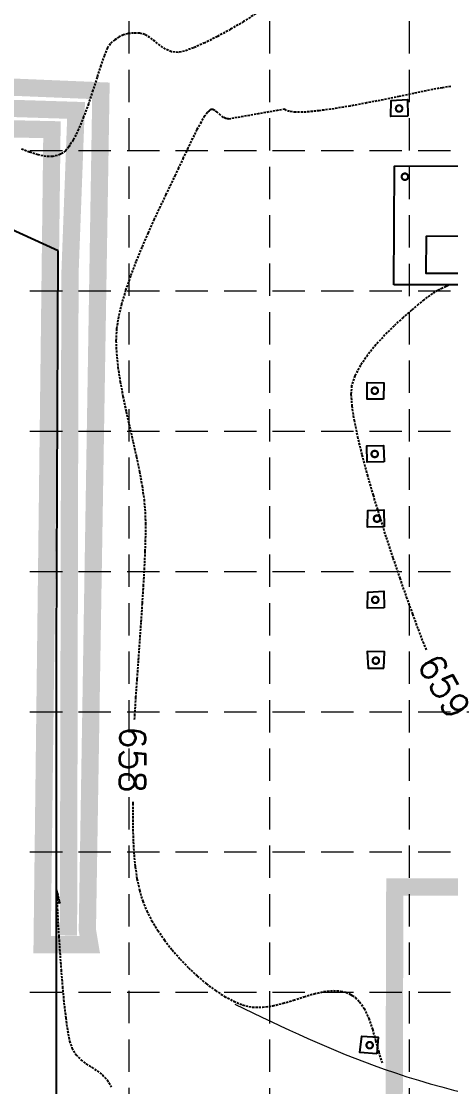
# Model space of a CAD drawing. Header units: inches. Extents: x 2507435 to 2508087, y 7097652 to 7098695.
# Drawn here: x 2507586 to 2507635.8, y 7098081.5 to 7098205.1 of the extents above; entities that cross this region are included whole.
import ezdxf

# ---------------------------------------------------------------- set-up
doc = ezdxf.new("R2010")
doc.units = ezdxf.units.IN
doc.header["$MEASUREMENT"] = 0
doc.linetypes.add('HIDDEN', pattern=[0.375, 0.25, -0.125])
for name, color, linetype in [('CONT-MNR', 8, 'HIDDEN'), ('E-CONCRETE', 7, 'Continuous'), ('E-FENCE', 7, 'FENCE_LINE'), ('E-UTILITIES', 5, 'Continuous'), ('GRID', 254, 'HIDDEN'), ('LIMITS OF DISTURBANCE', 1, 'HIDDEN'), ('SILT FENCE', 200, 'Continuous')]:
    doc.layers.add(name, color=color, linetype=linetype)
doc.layers.add('CV_GRADING_PROP', color=1, linetype='Continuous', lineweight=0)
doc.styles.get("Standard").update_dxf_attribs({"font": 'ARIAL.TTF'})
doc.linetypes.add('FENCE_LINE', pattern='A,0.75,-0.2,["x",Standard,S=0.1,R=0,X=-0.1,Y=-0.05],-0.075', length=1.025)

msp = doc.modelspace()

# ---------------------------------------------------------------- linework, layer by layer
at = {"layer": 'CONT-MNR', "color": 35}
msp.add_line((2507610.03327789, 7098193.797082344, 658), (2507616.557902778, 7098194.948565176, 658), dxfattribs=at)
at = {"layer": 'CONT-MNR', "color": 35, "extrusion": (0.5449835306170604, -0.8384467492668592, 0), "elevation": -4584859.843561342}
msp.add_lwpolyline([(5970905.488851239, 657), (5970903.807017816, 657)], dxfattribs=at)
at = {"layer": 'CONT-MNR', "color": 35, "extrusion": (0.509821146318842, -0.8602804186811076, 0), "elevation": -4828013.315639442}
msp.add_lwpolyline([(5776064.359212898, 657.0000000000009), (5776062.602015415, 657.0000000000009)], dxfattribs=at)
at = {"layer": 'CONT-MNR', "color": 35}
for points, elevation in [([(2507597.346784071, 7098203.288306719), (2507596.83588415, 7098202.949462876)], 657), ([(2507599.720029459, 7098203.730561825), (2507599.029795791, 7098203.739737844)], 657), ([(2507600.332153, 7098203.573787434), (2507599.720029459, 7098203.730561825)], 657), ([(2507600.917458975, 7098203.230529631), (2507600.332153, 7098203.573787434)], 657), ([(2507608.743758266, 7098203.340739339), (2507607.288248525, 7098202.613319688)], 657), ([(2507610.270568176, 7098204.17354515), (2507608.743758266, 7098203.340739339)], 657), ([(2507595.993342389, 7098202.011948109), (2507595.632772291, 7098201.14584841)], 657), ([(2507596.83588415, 7098202.949462876), (2507596.310473333, 7098202.502078762)], 657), ([(2507605.990466449, 7098202.033621741), (2507604.936839531, 7098201.643981039)], 657), ([(2507604.213795265, 7098201.48673312), (2507603.431690019, 7098201.575374978)], 657), ([(2507594.787916786, 7098198.609145904), (2507594.306932458, 7098197.100245111)], 657), ([(2507634.079957844, 7098197.26381012), (2507632.950991835, 7098197.035487239)], 658), ([(2507635.785250126, 7098197.53746219), (2507634.820445602, 7098197.394925687)], 658), ([(2507629.830633484, 7098196.382888236), (2507627.990745346, 7098196.006446469)], 658), ([(2507631.509299681, 7098196.733874219), (2507629.830633484, 7098196.382888236)], 658), ([(2507607.949087823, 7098194.837760853), (2507607.894146639, 7098194.815124328)], 658), ([(2507608.033378636, 7098194.857270754), (2507607.949087823, 7098194.837760853)], 658), ([(2507608.429419746, 7098194.773130273), (2507608.196111599, 7098194.856628285)], 658), ([(2507609.115996873, 7098194.207628254), (2507608.731078523, 7098194.554275386)], 658), ([(2507610.03327789, 7098193.797082344), (2507616.557902778, 7098194.948565176)], 658), ([(2507616.599200675, 7098194.877960564), (2507616.557902778, 7098194.948565176)], 658), ([(2507616.74183804, 7098194.758761846), (2507616.599200675, 7098194.877960564)], 658), ([(2507619.024299165, 7098194.579502006), (2507617.807873553, 7098194.552586223)], 658), ([(2507593.236103348, 7098194.005599482), (2507592.649559643, 7098192.58155666)], 657), ([(2507606.842722063, 7098193.420320958), (2507606.368200962, 7098192.539977645)], 658), ([(2507609.726726374, 7098193.834121508), (2507609.450125327, 7098193.958278861)], 658), ([(2507609.927340626, 7098193.797902113), (2507609.726726374, 7098193.834121508)], 658), ([(2507610.03327789, 7098193.797082344), (2507609.927340626, 7098193.797902113)], 658), ([(2507592.649559643, 7098192.58155666), (2507592.031130556, 7098191.347501843)], 657), ([(2507587.944919984, 7098189.608728281), (2507586.973968217, 7098189.923311918)], 657), ([(2507588.902917827, 7098189.422796331), (2507587.944919984, 7098189.608728281)], 657), ([(2507590.705218399, 7098189.772760253), (2507590.534953048, 7098189.680347535)], 657), ([(2507589.647417274, 7098189.42310661), (2507588.902917827, 7098189.422796331)], 657), ([(2507604.785886745, 7098189.257933954), (2507604.243257092, 7098188.088956783)], 658), ([(2507603.34708239, 7098186.221439326), (2507602.758003521, 7098185.002312436)], 658), ([(2507599.301614894, 7098177.240270132), (2507598.665449473, 7098175.56235301)], 658), ([(2507635.431416097, 7098174.403347517), (2507635.257532042, 7098174.327825319)], 659), ([(2507635.53823855, 7098174.494905828), (2507635.490416477, 7098174.451546249)], 659), ([(2507635.566835294, 7098174.521139922), (2507635.53823855, 7098174.494905828)], 659), ([(2507635.579151176, 7098174.532234104), (2507635.566835294, 7098174.521139922)], 659), ([(2507597.628015119, 7098172.318464856), (2507597.271692231, 7098170.811857511)], 658), ([(2507597.053596233, 7098169.421717115), (2507596.983435498, 7098168.037936832)], 658), ([(2507629.223772262, 7098169.779941168), (2507628.155158074, 7098168.71761328)], 659), ([(2507624.69180807, 7098163.988839436), (2507624.299992148, 7098162.814333981)], 659), ([(2507597.465441685, 7098163.296088127), (2507597.788822661, 7098161.581427542)], 658), ([(2507624.299992148, 7098162.814333981), (2507624.222681243, 7098161.826898654)], 659), ([(2507597.788822661, 7098161.581427542), (2507598.159501152, 7098159.83114058)], 658), ([(2507624.581783972, 7098158.827885761), (2507624.977462914, 7098156.916088479)], 659), ([(2507626.099239227, 7098152.517362939), (2507626.784601905, 7098150.130214964)], 659), ([(2507600.232450653, 7098149.636163793), (2507600.362027121, 7098148.163941639)], 658), ([(2507600.362027121, 7098148.163941639), (2507600.397863536, 7098146.880181622)], 658), ([(2507600.397863536, 7098146.880181622), (2507600.387829412, 7098145.356482636)], 658), ([(2507629.09417988, 7098142.816311897), (2507629.880644699, 7098140.493824963)], 659), ([(2507629.880644699, 7098140.493824963), (2507630.641466688, 7098138.312228639)], 659), ([(2507630.641466688, 7098138.312228639), (2507631.356278503, 7098136.321413067)], 659), ([(2507600.01359467, 7098137.570760203), (2507599.867663208, 7098135.378713768)], 658), ([(2507632.004712796, 7098134.571268387), (2507632.566402223, 7098133.111684738)], 659), ([(2507632.566402223, 7098133.111684738), (2507632.981512622, 7098132.08971638)], 659), ([(2507599.556565451, 7098130.947844025), (2507599.40385987, 7098128.779867035)], 658), ([(2507599.261356963, 7098126.690759514), (2507599.135287089, 7098124.715944616)], 658), ([(2507599.135287089, 7098124.715944616), (2507599.097776538, 7098124.053892594)], 658), ([(2507598.931293693, 7098114.369277243), (2507598.928774036, 7098112.880867774)], 658), ([(2507598.932236734, 7098114.55359932), (2507598.931293693, 7098114.369277243)], 658), ([(2507598.928774036, 7098112.880867774), (2507598.943478107, 7098111.386809807)], 658), ([(2507598.987630901, 7098109.900357359), (2507599.073457417, 7098108.434764445)], 658), ([(2507599.073457417, 7098108.434764445), (2507599.213182653, 7098107.003285084)], 658), ([(2507599.419031605, 7098105.619173292), (2507599.703229272, 7098104.295683086)], 658), ([(2507590.083080114, 7098104.348969077), (2507590.459437137, 7098102.77565093)], 657), ([(2507590.083080229, 7098104.348968497), (2507590.094225395, 7098104.079777868)], 657), ([(2507599.703229272, 7098104.295683086), (2507600.078000652, 7098103.046068482)], 658), ([(2507600.555570742, 7098101.883583497), (2507601.144807338, 7098100.759977405)], 658), ([(2507601.144807338, 7098100.759977405), (2507601.837885399, 7098099.627742229)], 658), ([(2507601.837885399, 7098099.627742229), (2507602.621990658, 7098098.501246113)], 658), ([(2507603.484308852, 7098097.394857201), (2507604.412025717, 7098096.322943637)], 658), ([(2507590.615160896, 7098095.095640549), (2507590.774994812, 7098093.11999768)], 657), ([(2507605.392326987, 7098095.299873564), (2507606.412398399, 7098094.340015127)], 658), ([(2507606.412398399, 7098094.340015127), (2507607.459425688, 7098093.45773647)], 658), ([(2507617.574882334, 7098091.559478128), (2507618.777284604, 7098091.945973063)], 658), ([(2507621.098698092, 7098092.552880789), (2507622.19196468, 7098092.663534093)], 658), ([(2507622.19196468, 7098092.663534093), (2507623.022467124, 7098092.609462139)], 658), ([(2507623.022467124, 7098092.609462139), (2507623.615287545, 7098092.467288398)], 658), ([(2507623.994643903, 7098092.317529967), (2507624.17925597, 7098092.224840856)], 658), ([(2507611.660808327, 7098090.991782511), (2507612.787657099, 7098090.740418612)], 658), ([(2507612.787657099, 7098090.740418612), (2507613.955361201, 7098090.72638597)], 658), ([(2507613.955361201, 7098090.72638597), (2507615.151048318, 7098090.894804837)], 658), ([(2507624.739612875, 7098091.843016171), (2507625.220556263, 7098091.359435294)], 658), ([(2507625.220556263, 7098091.359435294), (2507625.755981707, 7098090.581040466)], 658), ([(2507591.154672918, 7098089.481849502), (2507591.373945804, 7098087.980032539)], 657), ([(2507625.755981707, 7098090.581040466), (2507626.289310904, 7098089.44087222)], 658), ([(2507626.289310904, 7098089.44087222), (2507626.715830974, 7098088.176622016)], 658), ([(2507591.373945804, 7098087.980032539), (2507591.612460376, 7098086.796845891)], 657), ([(2507626.715830974, 7098088.176622016), (2507627.082951905, 7098086.854362406)], 658), ([(2507592.910280141, 7098084.629728578), (2507593.521532125, 7098084.164263443)], 657), ([(2507594.797093264, 7098083.362571197), (2507595.409763364, 7098082.897249346)], 657), ([(2507595.409763364, 7098082.897249346), (2507595.971267114, 7098082.302880513)], 657)]:
    msp.add_lwpolyline(points, dxfattribs=dict(at, elevation=elevation))
at = {"layer": 'CONT-MNR', "color": 35, "extrusion": (-0.4174143874472425, 0.9087162533772815, 0), "elevation": 5403545.487388173}
msp.add_lwpolyline([(-5241587.215888304, 657.0000000000009), (-5241586.643512981, 657.0000000000009)], dxfattribs=at)
at = {"layer": 'CONT-MNR', "color": 35, "extrusion": (0.2578496237982281, -0.9661850606934017, 0), "elevation": -6211595.039145241}
msp.add_lwpolyline([(4253073.278822601, 657), (4253072.706373954, 657)], dxfattribs=at)
at = {"layer": 'CONT-MNR', "color": 35, "extrusion": (0.1058442636832218, -0.9943827189997606, 0), "elevation": -6792916.161813293}
msp.add_lwpolyline([(3244817.289715545, 657.0000000000009), (3244816.676477179, 657.0000000000009)], dxfattribs=at)
at = {"layer": 'CONT-MNR', "color": 35, "extrusion": (-0.6131507127218937, -0.7899659508413218, 0), "elevation": -7144876.154032324}
msp.add_lwpolyline([(-2371348.29185105, 657), (-2371349.026753042, 657)], dxfattribs=at)
at = {"layer": 'CONT-MNR', "color": 35, "extrusion": (0.8395798608056958, -0.5432362813081325, 0), "elevation": -1750673.769897271}
msp.add_lwpolyline([(7321725.163389456, 657), (7321724.579608595, 657)], dxfattribs=at)
at = {"layer": 'CONT-MNR', "color": 35, "extrusion": (-0.6251243656867499, -0.7805251613015038, 0), "elevation": -7107888.665587397}
msp.add_lwpolyline([(-2480012.680648023, 657), (-2480013.446604449, 657)], dxfattribs=at)
at = {"layer": 'CONT-MNR', "color": 35, "extrusion": (0.5574836672814089, 0.8301879068707708, 0), "elevation": 7290788.923380096}
msp.add_lwpolyline([(1875350.147156566, 657.0000000000009), (1875350.914703423, 657.0000000000009)], dxfattribs=at)
at = {"layer": 'CONT-MNR', "color": 35, "extrusion": (-0.4078449763274559, 0.9130511898488809, 0), "elevation": 5458307.306765702}
msp.add_lwpolyline([(-5184540.095005894, 657.0000000000009), (-5184538.673637531, 657.0000000000009)], dxfattribs=at)
at = {"layer": 'CONT-MNR', "color": 35, "extrusion": (0.9448857378661232, -0.3274002785233879, 0), "elevation": 45438.31757611316}
msp.add_lwpolyline([(7527976.535810815, 657), (7527975.306860381, 657)], dxfattribs=at)
at = {"layer": 'CONT-MNR', "color": 35, "extrusion": (-0.3921659887292082, -0.9198944707324002, 0), "elevation": -7512993.160460928}
msp.add_lwpolyline([(-476942.7074049111, 657), (-476943.4668693226, 657)], dxfattribs=at)
at = {"layer": 'CONT-MNR', "color": 35, "extrusion": (0.2125127269652691, -0.9771582987816176, 0), "elevation": -6403168.679562055}
msp.add_lwpolyline([(3958785.162010269, 657.0000000000009), (3958784.42206438, 657.0000000000009)], dxfattribs=at)
at = {"layer": 'CONT-MNR', "color": 35, "extrusion": (0.9519525827233776, -0.3062454575112768, 0), "elevation": 213320.254217268}
msp.add_lwpolyline([(7525089.45664731, 657.0000000000009), (7525088.0117384, 657.0000000000009)], dxfattribs=at)
at = {"layer": 'CONT-MNR', "color": 35, "extrusion": (0.9491685833871266, -0.3147681691513224, 0), "elevation": 145843.2305013253}
msp.add_lwpolyline([(7526696.555209673, 657.0000000000009), (7526694.910121712, 657.0000000000009)], dxfattribs=at)
at = {"layer": 'CONT-MNR', "color": 35, "extrusion": (0.2047743686712383, -0.9788092040511756, 0), "elevation": -6434281.636105131}
msp.add_lwpolyline([(3908023.029458774, 658), (3908021.556554608, 658)], dxfattribs=at)
at = {"layer": 'CONT-MNR', "color": 35, "extrusion": (0.174354357407306, -0.9846829733742152, 0), "elevation": -6552257.058701565}
msp.add_lwpolyline([(3706826.956675575, 658.0000000000009), (3706826.204669318, 658.0000000000009)], dxfattribs=at)
at = {"layer": 'CONT-MNR', "color": 35, "extrusion": (0.1926398282192963, -0.9812695330966106, 0), "elevation": -6482174.455698871}
msp.add_lwpolyline([(3828054.207007421, 658), (3828052.244898226, 658)], dxfattribs=at)
at = {"layer": 'CONT-MNR', "color": 35, "extrusion": (0.9406793703947083, -0.3392968053398312, 0), "elevation": -49553.32323851762}
msp.add_lwpolyline([(7527944.672092852, 657), (7527943.042228449, 657)], dxfattribs=at)
at = {"layer": 'CONT-MNR', "color": 35, "extrusion": (0.8030595335264737, -0.5958988048420993, 0), "elevation": -2216047.469254199}
msp.add_lwpolyline([(7194553.147514803, 658), (7194552.638832377, 658)], dxfattribs=at)
at = {"layer": 'CONT-MNR', "color": 35, "extrusion": (0.7106402301268572, -0.7035555865212412, 0), "elevation": -3211967.593692222}
msp.add_lwpolyline([(6808504.19899321, 658.0000000000009), (6808503.914625747, 658.0000000000009)], dxfattribs=at)
at = {"layer": 'CONT-MNR', "color": 35, "extrusion": (0.5581189568408051, -0.8297609475113489, 0), "elevation": -4490261.353370816}
msp.add_lwpolyline([(6042352.187904054, 658), (6042352.044449382, 658)], dxfattribs=at)
at = {"layer": 'CONT-MNR', "color": 35, "extrusion": (-0.003947965637105825, -0.9999922067532968, 0), "elevation": -7108039.489634195}
msp.add_lwpolyline([(2479565.224322843, 658), (2479565.061588612, 658)], dxfattribs=at)
at = {"layer": 'CONT-MNR', "color": 35, "extrusion": (-0.5872353532215184, -0.8094162340395692, 0), "elevation": -7217950.403538024}
msp.add_lwpolyline([(-2138611.570760644, 658.0000000000009), (-2138611.943447483, 658.0000000000009)], dxfattribs=at)
at = {"layer": 'CONT-MNR', "color": 35, "extrusion": (-0.3360233360117308, -0.9418536604247751, 0), "elevation": -7528078.458979087}
msp.add_lwpolyline([(-23350.6983733736, 658.0000000000009), (-23351.0752575323, 658.0000000000009)], dxfattribs=at)
at = {"layer": 'CONT-MNR', "color": 35, "extrusion": (-0.1111582909402164, -0.9938027140007468, 0), "elevation": -7332947.52071998}
msp.add_lwpolyline([(1703054.207914701, 658), (1703053.492414755, 658)], dxfattribs=at)
at = {"layer": 'CONT-MNR', "color": 35, "extrusion": (0.09558045611602427, -0.9954217078247053, 0), "elevation": -6826017.600692222}
msp.add_lwpolyline([(3174588.603910693, 658.0000000000009), (3174587.087250688, 658.0000000000009)], dxfattribs=at)
at = {"layer": 'CONT-MNR', "color": 35, "extrusion": (0.1371163608772774, -0.990554947279439, 0), "elevation": -6687316.098986347}
msp.add_lwpolyline([(3457216.299009893, 658), (3457214.555285457, 658)], dxfattribs=at)
at = {"layer": 'CONT-MNR', "color": 35, "extrusion": (0.1632685637548218, -0.9865816621493821, 0), "elevation": -6593533.100370405}
msp.add_lwpolyline([(3632888.129980594, 658), (3632886.235518726, 658)], dxfattribs=at)
at = {"layer": 'CONT-MNR', "color": 35, "extrusion": (0.1807398950909259, -0.9835309300283958, 0), "elevation": -6528066.876003362}
msp.add_lwpolyline([(3749254.929477718, 658), (3749252.961999472, 658)], dxfattribs=at)
at = {"layer": 'CONT-MNR', "color": 35, "extrusion": (0.8538834220058138, -0.5204643134967482, 0), "elevation": -1553152.453665772}
msp.add_lwpolyline([(7366150.386368027, 658), (7366149.561719899, 658)], dxfattribs=at)
at = {"layer": 'CONT-MNR', "color": 35, "extrusion": (0.5980841061041173, 0.8014333422223205, 0), "elevation": 7188490.664162157}
msp.add_lwpolyline([(2235635.165888644, 658.0000000000009), (2235635.582802235, 658.0000000000009)], dxfattribs=at)
at = {"layer": 'CONT-MNR', "color": 35, "extrusion": (0.8940518452816604, -0.4479635006877886, 0), "elevation": -937801.0780342198}
msp.add_lwpolyline([(7469468.265577826, 658.0000000000009), (7469467.130385643, 658.0000000000009)], dxfattribs=at)
at = {"layer": 'CONT-MNR', "color": 35, "extrusion": (0.8388703428203395, -0.5443312850980423, 0), "elevation": -1760223.031249441}
msp.add_lwpolyline([(7319423.001890146, 657), (7319422.052851213, 657)], dxfattribs=at)
at = {"layer": 'CONT-MNR', "color": 35, "extrusion": (0.9017053563778215, -0.4323510729482998, 0), "elevation": -807789.086496383}
msp.add_lwpolyline([(7484643.402702028, 658), (7484642.174046323, 658)], dxfattribs=at)
at = {"layer": 'CONT-MNR', "color": 35, "extrusion": (-0.3488394042772718, -0.9371825169215857, 0), "elevation": -7527044.644089423}
msp.add_lwpolyline([(-126061.6726317466, 657.0000000000009), (-126062.7025243659, 657.0000000000009)], dxfattribs=at)
at = {"layer": 'CONT-MNR', "color": 35, "extrusion": (-0.3772458944938664, 0.9261131329851244, 0), "elevation": 5627748.449006622}
msp.add_lwpolyline([(-5000075.441819049, 657.0000000000009), (-5000075.065815846, 657.0000000000009)], dxfattribs=at)
at = {"layer": 'CONT-MNR', "color": 35, "extrusion": (-0.5484508931500163, 0.836182765789244, 0), "elevation": 4560093.594351887}
msp.add_lwpolyline([(-5989812.816601286, 657.0000000000009), (-5989812.651975596, 657.0000000000009)], dxfattribs=at)
at = {"layer": 'CONT-MNR', "color": 35, "extrusion": (0.6454792901708369, -0.7637777726279762, 0), "elevation": -3802841.68599211}
msp.add_lwpolyline([(6496977.059095839, 657), (6496976.702932739, 657)], dxfattribs=at)
at = {"layer": 'CONT-MNR', "color": 35, "extrusion": (0.7537956733890072, -0.6571088819822886, 0), "elevation": -2774072.423028897}
msp.add_lwpolyline([(6998345.983108884, 657), (6998345.374938816, 657)], dxfattribs=at)
at = {"layer": 'CONT-MNR', "color": 35, "extrusion": (0.9057030992785496, -0.423912604149994, 0), "elevation": -737866.4667369481}
msp.add_lwpolyline([(7491858.565071868, 658.0000000000009), (7491857.285140733, 658.0000000000009)], dxfattribs=at)
at = {"layer": 'CONT-MNR', "color": 35, "extrusion": (0.209230761407487, -0.9778662937645635, 0), "elevation": -6416415.29238544}
msp.add_lwpolyline([(3937247.523934971, 657.0000000000009), (3937246.972413486, 657.0000000000009)], dxfattribs=at)
at = {"layer": 'CONT-MNR', "color": 35, "extrusion": (0.900178863372297, -0.4355203943993433, 0), "elevation": -834113.3319160454}
msp.add_lwpolyline([(7481750.757504139, 658.0000000000009), (7481749.603538589, 658.0000000000009)], dxfattribs=at)
at = {"layer": 'CONT-MNR', "color": 35, "extrusion": (0.903300021778524, -0.4290094062545926, 0), "elevation": -780070.4899807209}
msp.add_lwpolyline([(7487579.262863947, 658.0000000000009), (7487578.345403482, 658.0000000000009)], dxfattribs=at)
at = {"layer": 'CONT-MNR', "color": 35, "extrusion": (0.902649351920383, -0.4303767506240463, 0), "elevation": -791407.7922379221}
msp.add_lwpolyline([(7486386.018993759, 658.0000000000009), (7486384.501464792, 658.0000000000009)], dxfattribs=at)
at = {"layer": 'CONT-MNR', "color": 35, "extrusion": (0.9064236543070304, -0.422369694595492, 0), "elevation": -725107.7895821356}
msp.add_lwpolyline([(7493096.682338644, 658.0000000000009), (7493095.037650384, 658.0000000000009)], dxfattribs=at)
at = {"layer": 'CONT-MNR', "color": 35, "extrusion": (0.9115308161416428, -0.4112317731208895, 0), "elevation": -633242.0680563673}
msp.add_lwpolyline([(7501417.13498304, 658), (7501415.399341988, 658)], dxfattribs=at)
at = {"layer": 'CONT-MNR', "color": 35, "extrusion": (0.917945194718293, -0.3967072213781787, 0), "elevation": -514059.4770524781}
msp.add_lwpolyline([(7510524.040590906, 658), (7510522.249945419, 658)], dxfattribs=at)
at = {"layer": 'CONT-MNR', "color": 35, "extrusion": (0.9257396107706725, -0.3781615700334502, 0), "elevation": -362873.8481104737}
msp.add_lwpolyline([(7519343.334575845, 658.0000000000009), (7519341.524502391, 658.0000000000009)], dxfattribs=at)
at = {"layer": 'CONT-MNR', "color": 35, "extrusion": (0.9460385171047965, -0.3240541994083059, 0), "elevation": 72091.32383787911}
msp.add_lwpolyline([(7527745.361127509, 658.0000000000009), (7527743.616488496, 658.0000000000009)], dxfattribs=at)
at = {"layer": 'CONT-MNR', "color": 35, "extrusion": (0.958804590862191, -0.2840664650070234, 0), "elevation": 387943.399259018}
msp.add_lwpolyline([(7518086.261378447, 658), (7518084.599525279, 658)], dxfattribs=at)
at = {"layer": 'CONT-MNR', "color": 35, "extrusion": (0.5781321174452052, -0.8159431688410189, 0), "elevation": -4341962.632482673}
msp.add_lwpolyline([(6149768.642231185, 659), (6149767.91676192, 659)], dxfattribs=at)
at = {"layer": 'CONT-MNR', "color": 35, "extrusion": (0.4953327141314326, -0.8687033454011722, 0), "elevation": -4924094.091481211}
msp.add_lwpolyline([(5694348.020324577, 659.0000000000009), (5694347.305274393, 659.0000000000009)], dxfattribs=at)
at = {"layer": 'CONT-MNR', "color": 35, "extrusion": (0.4401768084627832, -0.8979111188149518, 0), "elevation": -5269726.785569844}
msp.add_lwpolyline([(5376084.850924076, 659.0000000000009), (5376084.225882465, 659.0000000000009)], dxfattribs=at)
at = {"layer": 'CONT-MNR', "color": 35, "extrusion": (0.4044106983690677, -0.9145774910004308, 0), "elevation": -5477715.941672722}
msp.add_lwpolyline([(5164004.3992391, 659.0000000000009), (5164003.948607336, 659.0000000000009)], dxfattribs=at)
at = {"layer": 'CONT-MNR', "color": 35, "extrusion": (0.6326533675085092, -0.7744350951371866, 0), "elevation": -3910611.36918773}
msp.add_lwpolyline([(6432684.89952367, 659), (6432684.823338615, 659)], dxfattribs=at)
at = {"layer": 'CONT-MNR', "color": 35, "extrusion": (-0.6415417794335189, 0.7670880948374015, 0), "elevation": 3836172.717819526}
msp.add_lwpolyline([(-6477348.759991743, 659), (-6477347.686183651, 659)], dxfattribs=at)
at = {"layer": 'CONT-MNR', "color": 35, "extrusion": (0.6295700367169801, -0.7769437359733203, 0), "elevation": -3936150.48215412}
msp.add_lwpolyline([(6417086.404839658, 659.0000000000009), (6417085.589373678, 659.0000000000009)], dxfattribs=at)
at = {"layer": 'CONT-MNR', "color": 35, "extrusion": (0.6259552037565009, -0.7798590147521266, 0), "elevation": -3965908.307912169}
msp.add_lwpolyline([(6398738.643290833, 659.0000000000009), (6398738.14424167, 659.0000000000009)], dxfattribs=at)
at = {"layer": 'CONT-MNR', "color": 35, "extrusion": (0.6581668422303356, -0.752872105864302, 0), "elevation": -3693575.662297977}
msp.add_lwpolyline([(6559706.776642658, 659.0000000000009), (6559705.502069412, 659.0000000000009)], dxfattribs=at)
at = {"layer": 'CONT-MNR', "color": 35, "extrusion": (0.9879157443404999, -0.1549918774780018, 0), "elevation": 1377136.00438069}
msp.add_lwpolyline([(7401051.910150521, 658.0000000000009), (7401050.503005828, 658.0000000000009)], dxfattribs=at)
at = {"layer": 'CONT-MNR', "color": 35, "extrusion": (-0.6791275836697986, 0.7340202484256282, 0), "elevation": 3507200.169759474}
msp.add_lwpolyline([(-6661214.935448249, 659.0000000000009), (-6661213.516922114, 659.0000000000009)], dxfattribs=at)
at = {"layer": 'CONT-MNR', "color": 35, "extrusion": (0.7369548886187833, -0.6759419295626486, 0), "elevation": -2949941.031562908}
msp.add_lwpolyline([(6926041.150509201, 659), (6926039.609322825, 659)], dxfattribs=at)
at = {"layer": 'CONT-MNR', "color": 35, "extrusion": (0.999225142405101, 0.03935879552915311, 0), "elevation": 2785029.297304662}
msp.add_lwpolyline([(6993971.971582206, 658), (6993970.475666506, 658)], dxfattribs=at)
at = {"layer": 'CONT-MNR', "color": 35, "extrusion": (0.7764797429964754, -0.6301422130885437, 0), "elevation": -2525733.372338573}
msp.add_lwpolyline([(7091745.038526297, 659), (7091743.514042145, 659)], dxfattribs=at)
at = {"layer": 'CONT-MNR', "color": 35, "extrusion": (0.9944767848925935, 0.1049567735293467, 0), "elevation": 3238747.702791705}
msp.add_lwpolyline([(6795772.547621177, 658.0000000000009), (6795770.951912339, 658.0000000000009)], dxfattribs=at)
at = {"layer": 'CONT-MNR', "color": 35, "extrusion": (0.8253039777262265, -0.5646887145580903, 0), "elevation": -1938700.620534794}
msp.add_lwpolyline([(7274173.151708836, 659.0000000000009), (7274171.690227238, 659.0000000000009)], dxfattribs=at)
at = {"layer": 'CONT-MNR', "color": 35, "extrusion": (0.9883508047083817, 0.1521929263543304, 0), "elevation": 3558676.216626542}
msp.add_lwpolyline([(6633838.489020566, 658.0000000000009), (6633836.80925593, 658.0000000000009)], dxfattribs=at)
at = {"layer": 'CONT-MNR', "color": 35, "extrusion": (0.884169679890861, -0.4671658989713318, 0), "elevation": -1098854.439849749}
msp.add_lwpolyline([(7447459.48595814, 659.0000000000009), (7447458.125256228, 659.0000000000009)], dxfattribs=at)
at = {"layer": 'CONT-MNR', "color": 35, "extrusion": (0.9972097329770638, 0.07465084363765259, 0), "elevation": 3030511.050161347}
msp.add_lwpolyline([(6891159.796280228, 659.0000000000009), (6891158.447069448, 659.0000000000009)], dxfattribs=at)
at = {"layer": 'CONT-MNR', "color": 35, "extrusion": (0.9880108309494838, 0.1543845780073597, 0), "elevation": 3573406.502030092}
msp.add_lwpolyline([(6625920.912523459, 659), (6625919.238891224, 659)], dxfattribs=at)
at = {"layer": 'CONT-MNR', "color": 35, "extrusion": (0.9756158128361454, 0.2194852745494952, 0), "elevation": 4004393.975982228}
msp.add_lwpolyline([(6374696.102801174, 658), (6374694.291559663, 658)], dxfattribs=at)
at = {"layer": 'CONT-MNR', "color": 35, "extrusion": (0.9747944969635369, 0.2231046586013059, 0), "elevation": 4028025.405579509}
msp.add_lwpolyline([(6359788.499449663, 658.0000000000009), (6359786.688783642, 658.0000000000009)], dxfattribs=at)
at = {"layer": 'CONT-MNR', "color": 35, "extrusion": (0.9759050519761845, 0.2181956221544342, 0), "elevation": 3995965.1241978}
msp.add_lwpolyline([(6379979.476535827, 658), (6379977.689332033, 658)], dxfattribs=at)
at = {"layer": 'CONT-MNR', "color": 35, "extrusion": (0.9719932370502308, 0.2350088235122548, 0), "elevation": 4105524.02510752}
msp.add_lwpolyline([(6310046.522195822, 659.0000000000009), (6310044.340969067, 659.0000000000009)], dxfattribs=at)
at = {"layer": 'CONT-MNR', "color": 35, "extrusion": (0.978931092603072, 0.2041908811258619, 0), "elevation": 3904145.405387689}
msp.add_lwpolyline([(6436575.272904829, 658), (6436573.531804076, 658)], dxfattribs=at)
at = {"layer": 'CONT-MNR', "color": 35, "extrusion": (0.9660716276908821, 0.258274292508352, 0), "elevation": 4255816.746870468}
msp.add_lwpolyline([(6209670.758002199, 659), (6209668.399390458, 659)], dxfattribs=at)
at = {"layer": 'CONT-MNR', "color": 35, "extrusion": (0.983723157538869, 0.17969070460588, 0), "elevation": 3742255.988211622}
msp.add_lwpolyline([(6532024.976638165, 658), (6532023.303548914, 658)], dxfattribs=at)
at = {"layer": 'CONT-MNR', "color": 35, "extrusion": (0.9898378928565408, 0.1422003722404533, 0), "elevation": 3491477.250696459}
msp.add_lwpolyline([(6669437.377116674, 658.0000000000009), (6669435.792556062, 658.0000000000009)], dxfattribs=at)
at = {"layer": 'CONT-MNR', "color": 35, "extrusion": (0.9570208982342105, 0.29001896548844, 0), "elevation": 4458449.39548246}
msp.add_lwpolyline([(6065818.687518255, 659.0000000000009), (6065816.131860454, 659.0000000000009)], dxfattribs=at)
at = {"layer": 'CONT-MNR', "color": 35, "extrusion": (0.9534138380532614, 0.3016654660522971, 0), "elevation": 4532072.813094199}
msp.add_lwpolyline([(6011007.6005965, 659.0000000000009), (6011005.026061038, 659.0000000000009)], dxfattribs=at)
at = {"layer": 'CONT-MNR', "color": 35, "extrusion": (0.999587171967962, -0.02873126584562492, 0), "elevation": 2302626.478848177}
msp.add_lwpolyline([(7167261.576481317, 658), (7167259.847552774, 658)], dxfattribs=at)
at = {"layer": 'CONT-MNR', "color": 35, "extrusion": (0.9501790668191261, 0.3117045732400066, 0), "elevation": 4595220.249991448}
msp.add_lwpolyline([(5962869.800740842, 659), (5962867.260706557, 659)], dxfattribs=at)
at = {"layer": 'CONT-MNR', "color": 35, "extrusion": (0.9990425707736142, -0.04374862034450989, 0), "elevation": 2194665.49755937}
msp.add_lwpolyline([(7201051.71327477, 658), (7201049.814149048, 658)], dxfattribs=at)
at = {"layer": 'CONT-MNR', "color": 35, "extrusion": (0.998529498165494, -0.05421108090941125, 0), "elevation": 2119114.888612124}
msp.add_lwpolyline([(7223643.620839552, 658), (7223641.586871665, 658)], dxfattribs=at)
at = {"layer": 'CONT-MNR', "color": 35, "extrusion": (0.9981065903479037, -0.06150800195163154, 0), "elevation": 2066259.839970065}
msp.add_lwpolyline([(7238937.488364314, 658), (7238935.355101911, 658)], dxfattribs=at)
at = {"layer": 'CONT-MNR', "color": 35, "extrusion": (0.9975883531848476, -0.06940805133371543, 0), "elevation": 2008884.677689256}
msp.add_lwpolyline([(7255064.803473363, 658.0000000000009), (7255062.578661458, 658.0000000000009)], dxfattribs=at)
at = {"layer": 'CONT-MNR', "color": 35, "extrusion": (0.9377081718770448, 0.347423926054339, 0), "elevation": 4817488.803291701}
msp.add_lwpolyline([(5784769.302791057, 659.0000000000009), (5784767.4363845, 659.0000000000009)], dxfattribs=at)
at = {"layer": 'CONT-MNR', "color": 35, "extrusion": (0.99749959436111, -0.0706721957308597, 0), "elevation": 1999689.04082483}
msp.add_lwpolyline([(7257602.524839279, 658), (7257600.307872667, 658)], dxfattribs=at)
at = {"layer": 'CONT-MNR', "color": 35, "extrusion": (0.9976816258092361, -0.0680541954815379, 0), "elevation": 2018728.406582985}
msp.add_lwpolyline([(7252325.321320743, 658), (7252323.227358634, 658)], dxfattribs=at)
at = {"layer": 'CONT-MNR', "color": 35, "extrusion": (0.9995591436637837, 0.02969037416610625, 0), "elevation": 2717239.035542267}
msp.add_lwpolyline([(7020530.588539367, 658), (7020529.101431316, 658)], dxfattribs=at)
at = {"layer": 'CONT-MNR', "color": 35, "extrusion": (0.9891209100466913, 0.1471048106229196, 0), "elevation": 3524484.502275066}
msp.add_lwpolyline([(6652006.151324723, 658.0000000000009), (6652004.751989436, 658.0000000000009)], dxfattribs=at)
at = {"layer": 'CONT-MNR', "color": 35, "extrusion": (0.9725608816474912, 0.2326485149083365, 0), "elevation": 4090147.457462943}
msp.add_lwpolyline([(6319950.301557192, 657.0000000000009), (6319951.514831209, 657.0000000000009)], dxfattribs=at)
at = {"layer": 'CONT-MNR', "color": 35, "extrusion": (0.9990294844108962, 0.04404644455230097, 0), "elevation": 2817802.686724265}
msp.add_lwpolyline([(6980764.831070163, 657), (6980764.076335646, 657)], dxfattribs=at)
at = {"layer": 'CONT-MNR', "color": 35, "extrusion": (0.9988726099686268, 0.04747113917385865, 0), "elevation": 2841718.146204624}
msp.add_lwpolyline([(6971062.834912634, 657.0000000000009), (6971061.675135838, 657.0000000000009)], dxfattribs=at)
at = {"layer": 'CONT-MNR', "color": 35, "extrusion": (0.9725608756032011, 0.2326485401758083, 0), "elevation": 4090147.621657457}
msp.add_lwpolyline([(6319949.790861746, 657), (6319950.195293725, 657)], dxfattribs=at)
at = {"layer": 'CONT-MNR', "color": 35, "extrusion": (0.9986685610008277, 0.05158590183893629, 0), "elevation": 2870413.480807155}
msp.add_lwpolyline([(6959295.176252899, 657.0000000000009), (6959293.69168395, 657.0000000000009)], dxfattribs=at)
at = {"layer": 'CONT-MNR', "color": 35, "extrusion": (0.9249860071809265, 0.3800011664712188, 0), "elevation": 5016782.420995343}
msp.add_lwpolyline([(5612755.040458094, 658.0000000000009), (5612753.783698559, 658.0000000000009)], dxfattribs=at)
at = {"layer": 'CONT-MNR', "color": 35, "extrusion": (0.998398419249105, 0.05657381409175474, 0), "elevation": 2905140.779358982}
msp.add_lwpolyline([(6944868.558152624, 657), (6944866.829012039, 657)], dxfattribs=at)
at = {"layer": 'CONT-MNR', "color": 35, "extrusion": (0.9980305932404061, 0.06272905990211661, 0), "elevation": 2947908.966281416}
msp.add_lwpolyline([(6926821.128564235, 657.0000000000009), (6926819.235029147, 657.0000000000009)], dxfattribs=at)
at = {"layer": 'CONT-MNR', "color": 35, "extrusion": (0.7887322080799948, 0.6147369388098098, 0), "elevation": 6341290.297056412}
msp.add_lwpolyline([(4056982.944463159, 658), (4056981.541719742, 658)], dxfattribs=at)
at = {"layer": 'CONT-MNR', "color": 35, "extrusion": (0.997511300383672, 0.07050677702799926, 0), "elevation": 3001813.783590903}
msp.add_lwpolyline([(6903629.914537411, 657.0000000000009), (6903627.936718716, 657.0000000000009)], dxfattribs=at)
at = {"layer": 'CONT-MNR', "color": 35, "extrusion": (0.7220378725417659, 0.6918535326319877, 0), "elevation": 6721428.370826075}
msp.add_lwpolyline([(3390199.397211204, 658.0000000000009), (3390197.980290968, 658.0000000000009)], dxfattribs=at)
at = {"layer": 'CONT-MNR', "color": 35, "extrusion": (-0.597314068449562, -0.8020074211827668, 0), "elevation": -7190552.843017521}
msp.add_lwpolyline([(-2228671.289603125, 658), (-2228669.966462124, 658)], dxfattribs=at)
at = {"layer": 'CONT-MNR', "color": 35, "extrusion": (0.9955366467526376, 0.09437576475194275, 0), "elevation": 3166286.478046468}
msp.add_lwpolyline([(6829756.025945407, 657), (6829754.119390706, 657)], dxfattribs=at)
at = {"layer": 'CONT-MNR', "color": 35, "extrusion": (0.5413069974697864, 0.8408250320311859, 0), "elevation": 7325640.033544464}
msp.add_lwpolyline([(1733787.214905086, 658), (1733785.951269716, 658)], dxfattribs=at)
at = {"layer": 'CONT-MNR', "color": 35, "extrusion": (-0.4724101969894871, -0.8813788094686381, 0), "elevation": -7440728.19894078}
msp.add_lwpolyline([(-1143057.083166522, 658.0000000000009), (-1143055.890706115, 658.0000000000009)], dxfattribs=at)
at = {"layer": 'CONT-MNR', "color": 35, "extrusion": (0.2841817411834585, -0.9587704302792915, 0), "elevation": -6092821.198849492}
msp.add_lwpolyline([(4421378.862360498, 658), (4421380.091952054, 658)], dxfattribs=at)
at = {"layer": 'CONT-MNR', "color": 35, "extrusion": (0.2198485012787695, -0.9755340263084004, 0), "elevation": -6373134.066897677}
msp.add_lwpolyline([(4006773.545386373, 658.0000000000009), (4006774.716557682, 658.0000000000009)], dxfattribs=at)
at = {"layer": 'CONT-MNR', "color": 35, "extrusion": (-0.3671930521185862, -0.9301447535065912, 0), "elevation": -7523035.437215037}
msp.add_lwpolyline([(-273917.2877546325, 658), (-273916.8799080513, 658)], dxfattribs=at)
at = {"layer": 'CONT-MNR', "color": 35, "extrusion": (-0.5058816459928868, -0.8626028983533083, 0), "elevation": -7391395.973260381}
msp.add_lwpolyline([(-1427710.69310477, 658.0000000000009), (-1427710.465605543, 658.0000000000009)], dxfattribs=at)
at = {"layer": 'CONT-MNR', "color": 35, "extrusion": (-0.5909587929844426, -0.8067017447572371, 0), "elevation": -7207945.963587815}
msp.add_lwpolyline([(-2171774.986762552, 658.0000000000009), (-2171774.535399436, 658.0000000000009)], dxfattribs=at)
at = {"layer": 'CONT-MNR', "color": 35, "extrusion": (0.9934760885170366, 0.1140406135764335, 0), "elevation": 3300702.331674918}
msp.add_lwpolyline([(6765816.692023957, 657.0000000000009), (6765814.940494026, 657.0000000000009)], dxfattribs=at)
at = {"layer": 'CONT-MNR', "color": 35, "extrusion": (-0.3849853310120152, -0.9229226917275191, 0), "elevation": -7516382.949548653}
msp.add_lwpolyline([(-418330.3186772969, 658), (-418329.2062242576, 658)], dxfattribs=at)
at = {"layer": 'CONT-MNR', "color": 35, "extrusion": (0.2374665917643127, -0.971395706082666, 0), "elevation": -6299580.193221893}
msp.add_lwpolyline([(4121446.043058778, 658), (4121447.289510463, 658)], dxfattribs=at)
at = {"layer": 'CONT-MNR', "color": 35, "extrusion": (0.2907990114442218, -0.9567841631962056, 0), "elevation": -6062128.881169394}
msp.add_lwpolyline([(4463365.523810329, 658), (4463366.791636709, 658)], dxfattribs=at)
at = {"layer": 'CONT-MNR', "color": 35, "extrusion": (0.950103260505705, 0.3119355612565334, 0), "elevation": 4596616.655837076}
msp.add_lwpolyline([(5961708.412000776, 657), (5961707.586604003, 657)], dxfattribs=at)
at = {"layer": 'CONT-MNR', "color": 35, "extrusion": (0.8535363129534619, 0.5210333602273564, 0), "elevation": 5838660.325398315}
msp.add_lwpolyline([(4751935.146180993, 657), (4751934.222614533, 657)], dxfattribs=at)
at = {"layer": 'CONT-MNR', "color": 35, "extrusion": (0.9653738366034209, 0.2608703808438044, 0), "elevation": 4272478.198799849}
msp.add_lwpolyline([(6198141.706996242, 658), (6198140.345662, 658)], dxfattribs=at)
at = {"layer": 'CONT-MNR', "color": 35, "extrusion": (0.728499842370566, 0.6850459690167227, 0), "elevation": 6689295.30320375}
msp.add_lwpolyline([(3453137.934976211, 657), (3453137.118767884, 657)], dxfattribs=at)
at = {"layer": 'CONT-MNR', "color": 35, "extrusion": (0.9538133056637028, 0.3004000298583208, 0), "elevation": 4524073.524294371}
msp.add_lwpolyline([(6016957.075675529, 658.0000000000009), (6016955.775567059, 658.0000000000009)], dxfattribs=at)
at = {"layer": 'CONT-MNR', "color": 35, "extrusion": (0.5322932972940053, 0.8465600071205087, 0), "elevation": 7343729.404490253}
msp.add_lwpolyline([(1655434.234822575, 657.0000000000009), (1655433.481722722, 657.0000000000009)], dxfattribs=at)
at = {"layer": 'CONT-MNR', "color": 35, "extrusion": (0.5319651265214291, 0.8467662630059373, 0), "elevation": 7344370.506929227}
msp.add_lwpolyline([(1652586.892036704, 657.0000000000009), (1652586.138562044, 657.0000000000009)], dxfattribs=at)
at = {"layer": 'CONT-MNR', "color": 35, "extrusion": (0.8518428575356038, 0.5237974284640743, 0), "elevation": 5854034.974984113}
msp.add_lwpolyline([(4732978.390532048, 657), (4732977.465522024, 657)], dxfattribs=at)
at = {"layer": 'CV_GRADING_PROP', "color": 35, "linetype": 'Continuous', "lineweight": 13}
msp.add_spline([(2507610.751669109, 7098091.091360234), (2507628.056807684, 7098083.559483967), (2507649.120821708, 7098078.731602363), (2507666.131311591, 7098077.231609532), (2507677.638395308, 7098073.564809212), (2507670.80086196, 7098071.064656238), (2507651.781709854, 7098067.93801166), (2507630.289823839, 7098065.427468698), (2507621.603790878, 7098062.230939074), (2507611.263936906, 7098055.5640294)], degree=3, dxfattribs=at)
at = {"layer": 'E-CONCRETE'}
for points in [[(2507630.837297647, 7098194.110664715), (2507628.857936092, 7098194.062510583), (2507628.868202251, 7098195.929258762), (2507630.783512563, 7098196.020556498), (2507630.837297647, 7098194.110664715)], [(2507629.212692744, 7098174.546552631), (2507629.286680847, 7098188.312630964), (2507643.174454459, 7098188.353630254), (2507643.258536232, 7098174.514962731), (2507629.212692744, 7098174.546552631)], [(2507628.01592115, 7098161.270030366), (2507626.103467609, 7098161.253470394), (2507626.112222322, 7098163.188405785), (2507628.021679169, 7098163.172348618), (2507628.01592115, 7098161.270030366)], [(2507628.068868195, 7098154.01003053), (2507626.089097878, 7098153.959426161), (2507626.066736693, 7098155.875225403), (2507627.990381795, 7098155.883539828), (2507628.068868195, 7098154.01003053)], [(2507628.083057123, 7098146.459929256), (2507626.127860873, 7098146.426556507), (2507626.166434331, 7098148.347518479), (2507628.0207838, 7098148.445709757), (2507628.083057123, 7098146.459929256)], [(2507628.088014163, 7098137.057668306), (2507626.156796083, 7098137.034930198), (2507626.166464046, 7098138.890767745), (2507628.047082982, 7098138.988618721), (2507628.088014163, 7098137.057668306)], [(2507628.047937072, 7098130.063356373), (2507628.103562213, 7098131.971486913), (2507626.102411798, 7098131.985440372), (2507626.217957756, 7098130.055784703), (2507628.047937072, 7098130.063356373)], [(2507627.20987083, 7098085.307405419), (2507625.261223846, 7098085.467734565), (2507625.500961026, 7098087.368989166), (2507627.370252453, 7098087.255431199), (2507627.20987083, 7098085.307405419)]]:
    msp.add_lwpolyline(points, dxfattribs=at)
at = {"layer": 'E-FENCE'}
for p, q in [((2507590.261210178, 7098178.466787564), (2507556.766090411, 7098193.916775085)), ((2507590.079103662, 7098132.459058396), (2507590.261210178, 7098178.466787564)), ((2507590.086135056, 7098082.753168685), (2507590.079103662, 7098132.459058396)), ((2507590.107982046, 7098034.510457507), (2507590.086135056, 7098082.753168685))]:
    msp.add_line(p, q, dxfattribs=at)
at = {"layer": 'E-UTILITIES', "color": 7, "const_width": 0.25}
for points in [[(2507629.432535188, 7098194.9790561, 1), (2507630.182428658, 7098194.99169665, 1)], [(2507630.106358459, 7098187.06900322, 1), (2507630.856251929, 7098187.08164377, 1)], [(2507626.614719125, 7098162.240419247, 1), (2507627.364612595, 7098162.253059798, 1)], [(2507626.602900371, 7098154.903084859, 1), (2507627.352793842, 7098154.91572541, 1)], [(2507626.868391193, 7098147.400200751, 1), (2507627.618284663, 7098147.412841301, 1)], [(2507626.665600854, 7098137.982802263, 1), (2507627.415494324, 7098137.995442813, 1)], [(2507626.734891895, 7098130.93042738, 1), (2507627.484785365, 7098130.943067931, 1)], [(2507626.01783772, 7098086.3232311, 1), (2507626.767731189, 7098086.335871651, 1)]]:
    msp.add_lwpolyline(points, format="xyb", close=True, dxfattribs=at)
at = {"layer": 'E-UTILITIES', "color": 7}
msp.add_lwpolyline([(2507637.245516521, 7098175.880070793), (2507637.132860911, 7098180.191588496), (2507632.925740255, 7098180.138252826), (2507632.890389654, 7098175.893555108), (2507637.245516521, 7098175.880070793)], dxfattribs=at)
at = {"layer": 'GRID', "color": 252, "linetype": 'HIDDEN', "lineweight": 0, "ltscale": 15}
for p, q in [((2507598.511880365, 7097734.490674945), (2507598.515531369, 7098677.585328811)), ((2507614.827784741, 7097734.488109743), (2507614.810382277, 7098677.581492077)), ((2507630.99825599, 7097734.485567407), (2507631.03073255, 7098677.579446635)), ((2507452.013975376, 7098190.099484125), (2508070.315568645, 7098190.099484125)), ((2507452.013975376, 7098173.828389565), (2508070.315568645, 7098173.828389565)), ((2507452.013975376, 7098157.557295006), (2508070.315568645, 7098157.557295006)), ((2507452.013975376, 7098141.286200446), (2508070.315568645, 7098141.286200446)), ((2507452.013975376, 7098125.015105886), (2508070.315568645, 7098125.015105886)), ((2507452.013975376, 7098108.744011326), (2508070.315568645, 7098108.744011326)), ((2507452.013975376, 7098092.472916767), (2508070.315568645, 7098092.472916767))]:
    msp.add_line(p, q, dxfattribs=at)
at = {"layer": 'LIMITS OF DISTURBANCE', "ltscale": 30, "const_width": 2}
msp.add_lwpolyline([(2508040.650436161, 7098659.836378056), (2507774.920100386, 7098659.32229198), (2507776.264230064, 7098608.300056366), (2507804.291386123, 7098606.194359545), (2507805.178663956, 7098508.398802675), (2507764.979364849, 7098434.425274255), (2507729.107945589, 7098395.819028723), (2507630.794308925, 7098350.053489733), (2507645.249976321, 7098329.79024417), (2507733.265471447, 7098328.059754496), (2507737.825809758, 7098085.336952455), (2507647.943561675, 7098085.910165784), (2507647.800208825, 7098104.682914507), (2507629.307687464, 7098104.682914507), (2507629.151088282, 7098050.868568956), (2507651.657489443, 7098022.494489652), (2507656.388133493, 7098026.650288727, -0.6948064036351087), (2507832.62966582, 7097937.82892316), (2508011.151894334, 7097928.621596732), (2508040.077503543, 7098644.601660757)], format="xyb", close=True, dxfattribs=at)
msp.add_lwpolyline([(2507593.952299864, 7098097.97960352), (2507588.421720634, 7098097.97960352), (2507589.559658111, 7098192.525641226), (2507555.747696429, 7098193.279551562), (2507477.171476516, 7098228.105195397), (2507474.689650608, 7098367.533608538), (2507479.163266086, 7098367.473582235), (2507482.07278632, 7098231.589823687), (2507557.058051486, 7098198.634559885), (2507595.236934249, 7098197.036448122), (2507593.664788769, 7098099.68671054)], close=True, dxfattribs=at)
at = {"layer": 'SILT FENCE', "ltscale": 30, "const_width": 2}
msp.add_lwpolyline([(2507477.080325868, 7098365.915133762), (2507479.727443282, 7098229.887006703), (2507556.489361111, 7098195.898828743), (2507592.356567822, 7098194.765079192), (2507591.647731329, 7098175.774767491), (2507591.477811586, 7098099.052652479)], dxfattribs=at)

# ---------------------------------------------------------------- texts
at = {"layer": 'CONT-MNR', "color": 35, "char_height": 3, "width": 12, "attachment_point": 1}
for s, insert, rotation in [('\\Ftxt.shx;\\W1.0000000000;\\T1.0000000000;\\o\\l659', (2507634.435866965, 7098132.050535682, 659), 299.48807344706364), ('\\Ftxt.shx;\\W1.0000000000;\\T1.0000000000;\\o\\l658', (2507600.412110283, 7098123.306112356, 658), 270.09681271724105)]:
    msp.add_mtext(s, dxfattribs=dict(at, insert=insert, rotation=rotation))

doc.saveas('drawing.dxf')
